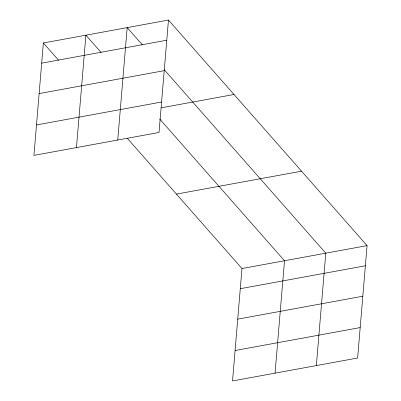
<?xml version="1.0" encoding="UTF-8"?>
<svg xmlns="http://www.w3.org/2000/svg" width="401" height="401" viewBox="0 0 401 401"><rect width="100%" height="100%" fill="white"/><g stroke="black" fill="none" stroke-linecap="round" stroke-linejoin="round"><path stroke-width="0.6" d="M43.373 42.982L33.935 155.387L159.027 132.46L168.465 20.05L43.373 42.982L58.621 60.3M76.466 147.593L85.904 35.183L101.152 52.506M117.744 140.024L127.182 27.619L142.435 44.937M127.328 138.33L241.973 268.54L232.535 380.95L357.627 358.018L367.065 245.612L168.465 20.05M275.066 373.156L284.504 260.745L159.628 118.917M316.349 365.587L325.787 253.176L164.28 69.749M41.679 63.152L166.771 40.22M39.123 93.588L164.215 70.661M36.491 124.952L161.583 102.019M161.302 107.814L234.004 94.486M176.435 194.104L301.527 171.177M241.973 268.54L367.065 245.612M240.279 288.71L365.371 265.783M237.728 319.151L362.815 296.219M235.091 350.509L360.183 327.582"/></g></svg>
